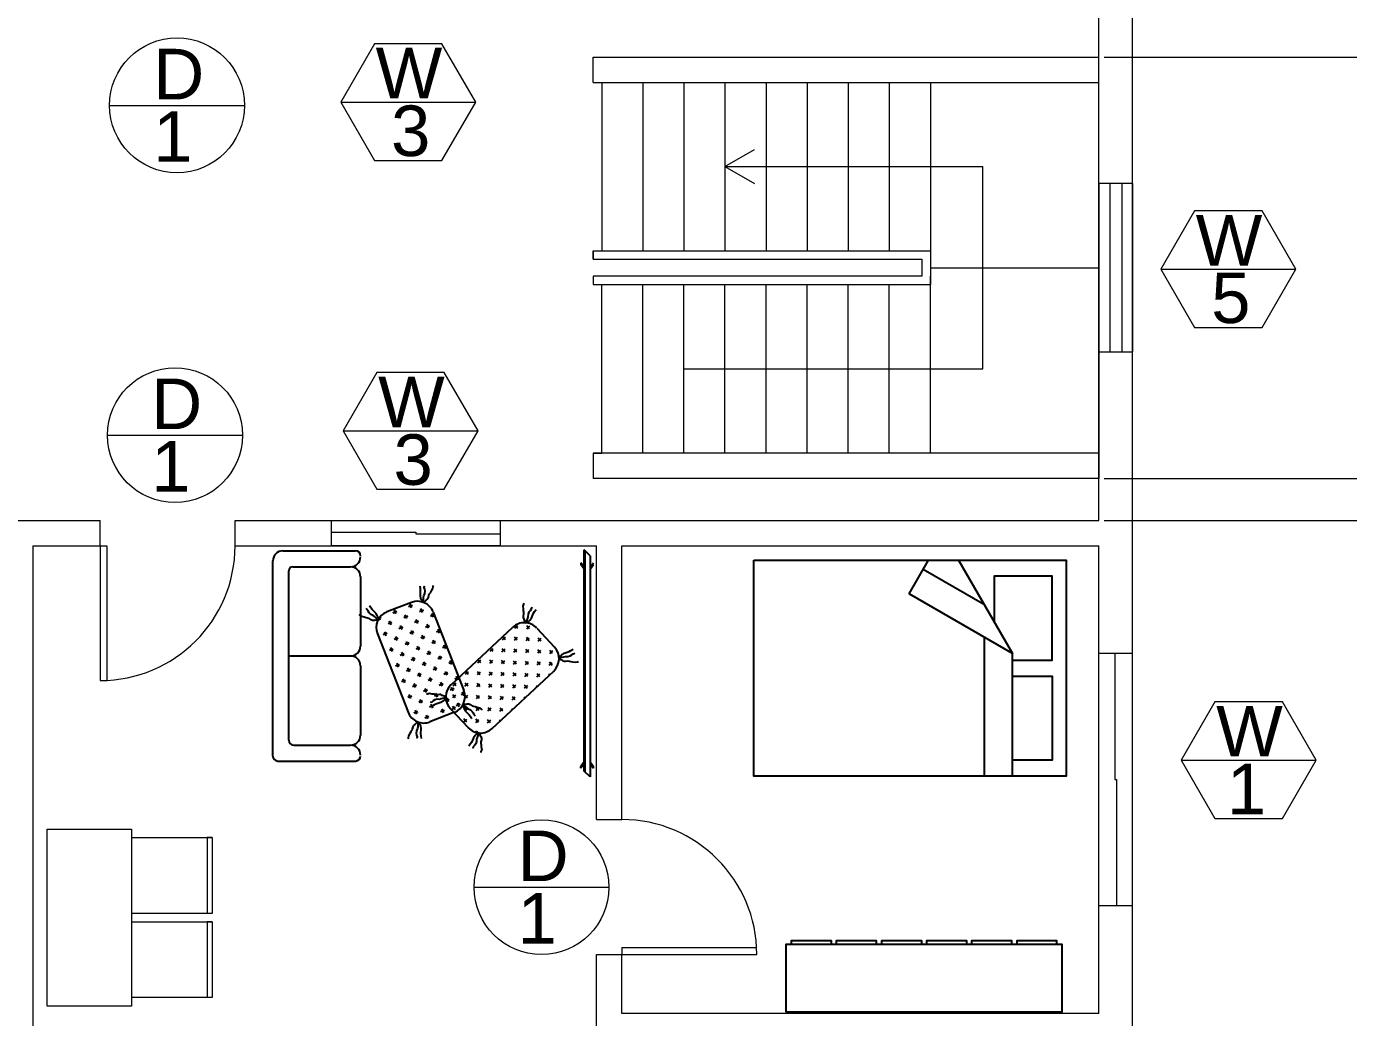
# Model space of a CAD drawing. Header units: millimetres. Extents: x 2391 to 3323, y 1596 to 2537.
# Drawn here: x 2878.24 to 2893.93, y 2475.82 to 2487.58 of the extents above; entities that cross this region are included whole.
import ezdxf

# ---------------------------------------------------------------- set-up
doc = ezdxf.new("R2010")
doc.units = ezdxf.units.MM
for name, color, linetype in [('dimensions', 203, 'Continuous'), ('doors', 31, 'Continuous'), ('doors and windows schedule', 11, 'Continuous'), ('exterior wall', 140, 'Continuous'), ('furnitures', 40, 'Continuous'), ('interior wall', 191, 'Continuous'), ('stairs', 123, 'Continuous'), ('windows', 241, 'Continuous')]:
    doc.layers.add(name, color=color, linetype=linetype)
doc.styles.get("Standard").update_dxf_attribs({"font": 'arial.ttf'})

msp = doc.modelspace()

# ---------------------------------------------------------------- linework, layer by layer
at = {"color": 0, "linetype": 'ByBlock'}
for p, q in [((2881.283, 2481.357), (2882.146, 2481.357)), ((2881.165, 2478.922), (2881.165, 2481.239)), ((2881.354, 2479.111), (2881.354, 2481.121)), ((2881.401, 2481.168), (2882.086, 2481.168)), ((2882.205, 2481.05), (2882.205, 2480.228)), ((2882.915, 2480.912), (2882.911, 2480.94)), ((2882.918, 2480.886), (2882.915, 2480.912)), ((2882.916, 2480.825), (2882.918, 2480.886)), ((2882.921, 2480.793), (2882.916, 2480.825)), ((2882.95, 2480.771), (2882.953, 2480.806)), ((2882.953, 2480.806), (2882.956, 2480.824)), ((2882.956, 2480.824), (2882.969, 2480.852)), ((2882.961, 2480.923), (2882.963, 2480.944)), ((2882.966, 2480.901), (2882.961, 2480.923)), ((2882.963, 2480.944), (2882.963, 2480.944)), ((2882.971, 2480.88), (2882.966, 2480.901)), ((2882.969, 2480.852), (2882.971, 2480.88)), ((2883.003, 2480.788), (2883.011, 2480.805)), ((2883.011, 2480.805), (2883.017, 2480.831)), ((2883.017, 2480.831), (2883.024, 2480.847)), ((2883.024, 2480.847), (2883.035, 2480.861)), ((2883.035, 2480.861), (2883.047, 2480.883)), ((2883.047, 2480.883), (2883.064, 2480.909)), ((2883.064, 2480.909), (2883.067, 2480.934)), ((2883.067, 2480.934), (2883.07, 2480.945)), ((2882.27, 2480.673), (2882.27, 2480.673)), ((2882.285, 2480.659), (2882.27, 2480.673)), ((2882.296, 2480.64), (2882.285, 2480.659)), ((2882.327, 2480.682), (2882.311, 2480.706)), ((2882.342, 2480.661), (2882.327, 2480.682)), ((2882.385, 2480.617), (2882.342, 2480.661)), ((2882.808, 2480.745), (2882.518, 2480.632)), ((2882.602, 2480.656), (2882.62, 2480.609)), ((2882.774, 2480.696), (2882.82, 2480.714)), ((2882.788, 2480.729), (2882.806, 2480.682)), ((2882.903, 2480.639), (2882.95, 2480.658)), ((2882.917, 2480.672), (2882.936, 2480.625)), ((2882.928, 2480.776), (2882.921, 2480.793)), ((2882.956, 2480.744), (2882.928, 2480.776)), ((2882.956, 2480.744), (2882.95, 2480.771)), ((2882.956, 2480.744), (2882.978, 2480.768)), ((2882.978, 2480.768), (2882.988, 2480.776)), ((2882.988, 2480.776), (2883.003, 2480.788)), ((2884.136, 2480.7), (2884.143, 2480.724)), ((2884.139, 2480.669), (2884.136, 2480.7)), ((2884.14, 2480.644), (2884.139, 2480.669)), ((2884.143, 2480.724), (2884.146, 2480.735)), ((2884.206, 2480.633), (2884.22, 2480.65)), ((2884.22, 2480.65), (2884.234, 2480.668)), ((2884.234, 2480.668), (2884.241, 2480.687)), ((2884.241, 2480.687), (2884.241, 2480.687)), ((2884.27, 2480.638), (2884.287, 2480.661)), ((2882.2, 2480.595), (2882.19, 2480.602)), ((2882.219, 2480.579), (2882.2, 2480.595)), ((2882.249, 2480.571), (2882.219, 2480.579)), ((2882.272, 2480.563), (2882.249, 2480.571)), ((2882.29, 2480.56), (2882.272, 2480.563)), ((2882.307, 2480.553), (2882.29, 2480.56)), ((2882.307, 2480.62), (2882.296, 2480.64)), ((2882.328, 2480.602), (2882.307, 2480.62)), ((2882.329, 2480.538), (2882.307, 2480.553)), ((2882.356, 2480.589), (2882.328, 2480.602)), ((2882.345, 2480.531), (2882.329, 2480.538)), ((2882.365, 2480.532), (2882.345, 2480.531)), ((2882.371, 2480.578), (2882.356, 2480.589)), ((2882.378, 2480.534), (2882.365, 2480.532)), ((2882.396, 2480.555), (2882.371, 2480.578)), ((2882.41, 2480.531), (2882.378, 2480.534)), ((2882.403, 2480.591), (2882.385, 2480.617)), ((2882.41, 2480.531), (2882.396, 2480.555)), ((2882.409, 2480.573), (2882.403, 2480.591)), ((2882.41, 2480.531), (2882.409, 2480.573)), ((2882.425, 2480.557), (2882.434, 2480.536)), ((2882.428, 2480.561), (2882.448, 2480.569)), ((2882.531, 2480.494), (2882.577, 2480.512)), ((2882.545, 2480.526), (2882.563, 2480.48)), ((2882.587, 2480.623), (2882.634, 2480.642)), ((2882.717, 2480.567), (2882.764, 2480.585)), ((2882.731, 2480.599), (2882.749, 2480.553)), ((2882.846, 2480.51), (2882.893, 2480.528)), ((2882.861, 2480.542), (2882.879, 2480.496)), ((2883.033, 2480.583), (2883.079, 2480.601)), ((2883.047, 2480.615), (2883.065, 2480.569)), ((2883.067, 2480.631), (2883.431, 2479.7)), ((2884.137, 2480.565), (2884.138, 2480.583)), ((2884.146, 2480.547), (2884.137, 2480.565)), ((2884.138, 2480.583), (2884.143, 2480.609)), ((2884.144, 2480.627), (2884.14, 2480.644)), ((2884.143, 2480.609), (2884.144, 2480.627)), ((2884.152, 2480.536), (2884.146, 2480.547)), ((2884.161, 2480.504), (2884.152, 2480.536)), ((2884.161, 2480.504), (2884.178, 2480.526)), ((2884.161, 2480.504), (2884.2, 2480.521)), ((2884.178, 2480.526), (2884.19, 2480.559)), ((2884.19, 2480.559), (2884.195, 2480.576)), ((2884.195, 2480.576), (2884.196, 2480.607)), ((2884.196, 2480.607), (2884.206, 2480.633)), ((2884.2, 2480.521), (2884.214, 2480.534)), ((2884.214, 2480.534), (2884.232, 2480.559)), ((2884.232, 2480.559), (2884.256, 2480.616)), ((2884.256, 2480.616), (2884.27, 2480.638)), ((2882.405, 2480.373), (2882.769, 2479.441)), ((2882.474, 2480.364), (2882.52, 2480.383)), ((2882.488, 2480.397), (2882.506, 2480.35)), ((2882.618, 2480.34), (2882.636, 2480.293)), ((2882.66, 2480.437), (2882.707, 2480.455)), ((2882.674, 2480.47), (2882.693, 2480.423)), ((2882.79, 2480.38), (2882.836, 2480.399)), ((2882.804, 2480.413), (2882.822, 2480.366)), ((2882.919, 2480.324), (2882.966, 2480.342)), ((2882.933, 2480.356), (2882.952, 2480.309)), ((2882.976, 2480.453), (2883.023, 2480.471)), ((2882.99, 2480.486), (2883.008, 2480.439)), ((2883.106, 2480.396), (2883.152, 2480.415)), ((2883.12, 2480.429), (2883.138, 2480.382)), ((2883.28, 2479.769), (2884.012, 2480.451)), ((2883.888, 2480.302), (2883.925, 2480.336)), ((2883.924, 2480.301), (2883.89, 2480.337)), ((2884.034, 2480.438), (2884.071, 2480.472)), ((2884.07, 2480.437), (2884.038, 2480.471)), ((2884.176, 2480.433), (2884.212, 2480.467)), ((2884.211, 2480.432), (2884.177, 2480.468)), ((2884.295, 2480.441), (2884.507, 2480.213)), ((2882.453, 2480.249), (2882.464, 2480.253)), ((2882.547, 2480.178), (2882.593, 2480.196)), ((2882.561, 2480.21), (2882.579, 2480.164)), ((2882.603, 2480.308), (2882.65, 2480.326)), ((2882.733, 2480.251), (2882.78, 2480.269)), ((2882.747, 2480.283), (2882.765, 2480.237)), ((2882.863, 2480.194), (2882.909, 2480.212)), ((2882.877, 2480.227), (2882.895, 2480.18)), ((2883.049, 2480.267), (2883.095, 2480.285)), ((2883.063, 2480.299), (2883.081, 2480.253)), ((2883.178, 2480.21), (2883.225, 2480.228)), ((2883.193, 2480.243), (2883.211, 2480.196)), ((2883.742, 2480.165), (2883.778, 2480.199)), ((2883.777, 2480.164), (2883.743, 2480.201)), ((2883.883, 2480.16), (2883.92, 2480.195)), ((2883.919, 2480.159), (2883.884, 2480.196)), ((2884.025, 2480.155), (2884.061, 2480.19)), ((2884.06, 2480.154), (2884.026, 2480.191)), ((2884.03, 2480.297), (2884.066, 2480.331)), ((2884.065, 2480.296), (2884.031, 2480.332)), ((2884.166, 2480.15), (2884.202, 2480.185)), ((2884.201, 2480.149), (2884.167, 2480.186)), ((2884.171, 2480.292), (2884.207, 2480.326)), ((2884.206, 2480.291), (2884.172, 2480.327)), ((2884.307, 2480.146), (2884.344, 2480.18)), ((2884.343, 2480.144), (2884.308, 2480.181)), ((2884.312, 2480.287), (2884.349, 2480.321)), ((2884.348, 2480.286), (2884.313, 2480.322)), ((2884.701, 2480.176), (2884.726, 2480.19)), ((2881.354, 2480.11), (2882.086, 2480.11)), ((2882.526, 2480.063), (2882.537, 2480.067)), ((2882.634, 2480.024), (2882.652, 2479.978)), ((2882.676, 2480.121), (2882.723, 2480.14)), ((2882.69, 2480.154), (2882.709, 2480.107)), ((2882.806, 2480.065), (2882.852, 2480.083)), ((2882.82, 2480.097), (2882.838, 2480.05)), ((2882.935, 2480.008), (2882.982, 2480.026)), ((2882.95, 2480.04), (2882.968, 2479.994)), ((2882.992, 2480.137), (2883.039, 2480.156)), ((2883.006, 2480.17), (2883.024, 2480.123)), ((2883.122, 2480.081), (2883.168, 2480.099)), ((2883.136, 2480.113), (2883.154, 2480.066)), ((2883.251, 2480.024), (2883.297, 2480.042)), ((2883.265, 2480.056), (2883.284, 2480.01)), ((2883.596, 2480.029), (2883.632, 2480.063)), ((2883.631, 2480.028), (2883.597, 2480.064)), ((2883.737, 2480.024), (2883.773, 2480.058)), ((2883.772, 2480.023), (2883.738, 2480.059)), ((2883.878, 2480.019), (2883.915, 2480.053)), ((2883.914, 2480.018), (2883.879, 2480.054)), ((2884.02, 2480.014), (2884.056, 2480.048)), ((2884.055, 2480.013), (2884.021, 2480.049)), ((2884.161, 2480.009), (2884.197, 2480.043)), ((2884.196, 2480.008), (2884.162, 2480.044)), ((2884.302, 2480.004), (2884.339, 2480.038)), ((2884.338, 2480.003), (2884.303, 2480.04)), ((2884.444, 2479.999), (2884.48, 2480.033)), ((2884.479, 2479.998), (2884.445, 2480.035)), ((2884.449, 2480.141), (2884.485, 2480.175)), ((2884.484, 2480.139), (2884.45, 2480.176)), ((2884.56, 2480.076), (2884.58, 2480.113)), ((2884.56, 2480.076), (2884.583, 2480.091)), ((2884.56, 2480.076), (2884.591, 2480.064)), ((2884.58, 2480.113), (2884.593, 2480.126)), ((2884.583, 2480.091), (2884.617, 2480.101)), ((2884.591, 2480.064), (2884.602, 2480.057)), ((2884.593, 2480.126), (2884.62, 2480.143)), ((2884.602, 2480.057), (2884.619, 2480.048)), ((2884.617, 2480.101), (2884.635, 2480.105)), ((2884.619, 2480.048), (2884.637, 2480.047)), ((2884.62, 2480.143), (2884.679, 2480.163)), ((2884.635, 2480.105), (2884.665, 2480.104)), ((2884.637, 2480.047), (2884.664, 2480.051)), ((2884.664, 2480.051), (2884.681, 2480.05)), ((2884.665, 2480.104), (2884.692, 2480.112)), ((2884.679, 2480.163), (2884.701, 2480.176)), ((2884.681, 2480.05), (2884.699, 2480.045)), ((2884.692, 2480.112), (2884.71, 2480.124)), ((2884.699, 2480.045), (2884.723, 2480.042)), ((2884.71, 2480.124), (2884.729, 2480.137)), ((2884.723, 2480.042), (2884.754, 2480.037)), ((2884.729, 2480.137), (2884.749, 2480.143)), ((2884.749, 2480.143), (2884.749, 2480.143)), ((2884.754, 2480.037), (2884.778, 2480.042)), ((2884.778, 2480.042), (2884.789, 2480.044)), ((2882.205, 2479.992), (2882.205, 2479.17)), ((2882.599, 2479.876), (2882.609, 2479.88)), ((2882.62, 2479.992), (2882.666, 2480.01)), ((2882.749, 2479.935), (2882.796, 2479.953)), ((2882.763, 2479.967), (2882.781, 2479.921)), ((2882.879, 2479.878), (2882.925, 2479.897)), ((2882.893, 2479.911), (2882.911, 2479.864)), ((2883.065, 2479.951), (2883.111, 2479.969)), ((2883.079, 2479.983), (2883.097, 2479.937)), ((2883.194, 2479.894), (2883.241, 2479.913)), ((2883.209, 2479.927), (2883.227, 2479.88)), ((2883.338, 2479.87), (2883.356, 2479.823)), ((2883.449, 2479.893), (2883.486, 2479.927)), ((2883.485, 2479.891), (2883.451, 2479.928)), ((2883.591, 2479.888), (2883.627, 2479.922)), ((2883.626, 2479.886), (2883.592, 2479.923)), ((2883.732, 2479.883), (2883.769, 2479.917)), ((2883.767, 2479.881), (2883.733, 2479.918)), ((2883.765, 2479.249), (2884.497, 2479.931)), ((2883.873, 2479.878), (2883.91, 2479.912)), ((2883.909, 2479.877), (2883.875, 2479.913)), ((2884.015, 2479.873), (2884.051, 2479.907)), ((2884.05, 2479.872), (2884.016, 2479.908)), ((2884.156, 2479.868), (2884.193, 2479.902)), ((2884.191, 2479.867), (2884.157, 2479.903)), ((2884.297, 2479.863), (2884.334, 2479.897)), ((2884.333, 2479.862), (2884.299, 2479.898)), ((2884.448, 2479.885), (2884.44, 2479.893)), ((2882.692, 2479.806), (2882.739, 2479.824)), ((2882.706, 2479.838), (2882.725, 2479.791)), ((2882.822, 2479.749), (2882.868, 2479.767)), ((2882.836, 2479.781), (2882.854, 2479.735)), ((2882.951, 2479.692), (2882.998, 2479.71)), ((2882.966, 2479.724), (2882.984, 2479.678)), ((2883.008, 2479.822), (2883.055, 2479.84)), ((2883.022, 2479.854), (2883.04, 2479.807)), ((2883.138, 2479.765), (2883.184, 2479.783)), ((2883.152, 2479.797), (2883.17, 2479.751)), ((2883.267, 2479.708), (2883.314, 2479.726)), ((2883.281, 2479.74), (2883.3, 2479.694)), ((2883.303, 2479.756), (2883.34, 2479.79)), ((2883.338, 2479.755), (2883.304, 2479.791)), ((2883.324, 2479.838), (2883.37, 2479.856)), ((2883.444, 2479.751), (2883.481, 2479.785)), ((2883.48, 2479.75), (2883.446, 2479.787)), ((2883.586, 2479.746), (2883.622, 2479.78)), ((2883.621, 2479.745), (2883.587, 2479.782)), ((2883.727, 2479.741), (2883.764, 2479.775)), ((2883.762, 2479.74), (2883.728, 2479.777)), ((2883.868, 2479.736), (2883.905, 2479.771)), ((2883.904, 2479.735), (2883.87, 2479.772)), ((2884.01, 2479.731), (2884.046, 2479.766)), ((2884.045, 2479.73), (2884.011, 2479.767)), ((2884.151, 2479.726), (2884.188, 2479.761)), ((2884.186, 2479.725), (2884.152, 2479.762)), ((2884.301, 2479.749), (2884.294, 2479.757)), ((2882.671, 2479.69), (2882.682, 2479.694)), ((2882.765, 2479.619), (2882.812, 2479.637)), ((2882.779, 2479.652), (2882.797, 2479.605)), ((2882.895, 2479.562), (2882.941, 2479.581)), ((2882.909, 2479.595), (2882.927, 2479.548)), ((2882.999, 2479.657), (2882.988, 2479.656)), ((2883.024, 2479.663), (2882.999, 2479.657)), ((2883.054, 2479.658), (2883.024, 2479.663)), ((2883.049, 2479.563), (2883.029, 2479.557)), ((2883.029, 2479.557), (2883.029, 2479.557)), ((2883.067, 2479.576), (2883.049, 2479.563)), ((2883.078, 2479.655), (2883.054, 2479.658)), ((2883.085, 2479.588), (2883.067, 2479.576)), ((2883.096, 2479.65), (2883.078, 2479.655)), ((2883.081, 2479.635), (2883.127, 2479.653)), ((2883.112, 2479.596), (2883.085, 2479.588)), ((2883.095, 2479.668), (2883.113, 2479.621)), ((2883.114, 2479.649), (2883.096, 2479.65)), ((2883.157, 2479.557), (2883.099, 2479.537)), ((2883.143, 2479.595), (2883.112, 2479.596)), ((2883.14, 2479.653), (2883.114, 2479.649)), ((2883.158, 2479.652), (2883.14, 2479.653)), ((2883.16, 2479.599), (2883.143, 2479.595)), ((2883.184, 2479.574), (2883.157, 2479.557)), ((2883.175, 2479.642), (2883.158, 2479.652)), ((2883.194, 2479.609), (2883.16, 2479.599)), ((2883.186, 2479.635), (2883.175, 2479.642)), ((2883.198, 2479.586), (2883.184, 2479.574)), ((2883.217, 2479.624), (2883.186, 2479.635)), ((2883.217, 2479.624), (2883.194, 2479.609)), ((2883.217, 2479.624), (2883.198, 2479.586)), ((2883.21, 2479.579), (2883.257, 2479.597)), ((2883.225, 2479.611), (2883.243, 2479.564)), ((2883.298, 2479.615), (2883.335, 2479.649)), ((2883.333, 2479.614), (2883.299, 2479.65)), ((2883.354, 2479.554), (2883.372, 2479.508)), ((2883.397, 2479.651), (2883.441, 2479.668)), ((2883.411, 2479.684), (2883.429, 2479.637)), ((2883.439, 2479.61), (2883.476, 2479.644)), ((2883.475, 2479.609), (2883.441, 2479.645)), ((2883.581, 2479.605), (2883.617, 2479.639)), ((2883.616, 2479.604), (2883.582, 2479.64)), ((2883.722, 2479.6), (2883.759, 2479.634)), ((2883.757, 2479.599), (2883.723, 2479.635)), ((2883.863, 2479.595), (2883.9, 2479.629)), ((2883.899, 2479.594), (2883.865, 2479.63)), ((2884.005, 2479.59), (2884.041, 2479.624)), ((2884.04, 2479.589), (2884.006, 2479.625)), ((2884.155, 2479.612), (2884.147, 2479.62)), ((2882.744, 2479.504), (2882.755, 2479.508)), ((2882.838, 2479.433), (2882.884, 2479.451)), ((2882.852, 2479.465), (2882.87, 2479.419)), ((2882.967, 2479.376), (2883.014, 2479.394)), ((2882.982, 2479.409), (2883, 2479.362)), ((2883.024, 2479.506), (2883.071, 2479.524)), ((2883.318, 2479.441), (2883.028, 2479.328)), ((2883.038, 2479.538), (2883.057, 2479.492)), ((2883.076, 2479.524), (2883.051, 2479.51)), ((2883.099, 2479.537), (2883.076, 2479.524)), ((2883.154, 2479.449), (2883.2, 2479.467)), ((2883.168, 2479.481), (2883.186, 2479.435)), ((2883.27, 2479.486), (2883.483, 2479.259)), ((2883.293, 2479.474), (2883.33, 2479.508)), ((2883.328, 2479.472), (2883.294, 2479.509)), ((2883.34, 2479.522), (2883.387, 2479.54)), ((2883.426, 2479.541), (2883.458, 2479.539)), ((2883.426, 2479.541), (2883.44, 2479.518)), ((2883.426, 2479.541), (2883.427, 2479.499)), ((2883.427, 2479.499), (2883.433, 2479.482)), ((2883.433, 2479.482), (2883.451, 2479.455)), ((2883.434, 2479.469), (2883.471, 2479.503)), ((2883.47, 2479.467), (2883.436, 2479.504)), ((2883.44, 2479.518), (2883.465, 2479.494)), ((2883.451, 2479.455), (2883.494, 2479.412)), ((2883.458, 2479.539), (2883.471, 2479.54)), ((2883.465, 2479.494), (2883.48, 2479.483)), ((2883.471, 2479.54), (2883.491, 2479.541)), ((2883.48, 2479.483), (2883.508, 2479.471)), ((2883.491, 2479.541), (2883.507, 2479.534)), ((2883.494, 2479.412), (2883.509, 2479.391)), ((2883.507, 2479.534), (2883.529, 2479.519)), ((2883.508, 2479.471), (2883.529, 2479.452)), ((2883.529, 2479.519), (2883.546, 2479.512)), ((2883.529, 2479.452), (2883.54, 2479.433)), ((2883.54, 2479.433), (2883.551, 2479.414)), ((2883.546, 2479.512), (2883.564, 2479.509)), ((2883.551, 2479.414), (2883.566, 2479.4)), ((2883.564, 2479.509), (2883.587, 2479.502)), ((2883.566, 2479.4), (2883.566, 2479.4)), ((2883.576, 2479.464), (2883.612, 2479.498)), ((2883.611, 2479.462), (2883.577, 2479.499)), ((2883.587, 2479.502), (2883.617, 2479.493)), ((2883.617, 2479.493), (2883.636, 2479.477)), ((2883.636, 2479.477), (2883.646, 2479.471)), ((2883.717, 2479.459), (2883.754, 2479.493)), ((2883.752, 2479.457), (2883.718, 2479.494)), ((2883.858, 2479.454), (2883.895, 2479.488)), ((2883.894, 2479.453), (2883.86, 2479.489)), ((2884.009, 2479.476), (2884.001, 2479.484)), ((2882.819, 2479.242), (2882.812, 2479.226)), ((2882.825, 2479.268), (2882.819, 2479.242)), ((2882.833, 2479.284), (2882.825, 2479.268)), ((2882.848, 2479.297), (2882.833, 2479.284)), ((2882.858, 2479.304), (2882.848, 2479.297)), ((2882.88, 2479.328), (2882.858, 2479.304)), ((2882.88, 2479.249), (2882.867, 2479.22)), ((2882.88, 2479.328), (2882.908, 2479.297)), ((2882.88, 2479.328), (2882.886, 2479.302)), ((2882.883, 2479.267), (2882.88, 2479.249)), ((2882.886, 2479.302), (2882.883, 2479.267)), ((2882.908, 2479.297), (2882.915, 2479.279)), ((2882.915, 2479.279), (2882.92, 2479.248)), ((2882.92, 2479.248), (2882.918, 2479.186)), ((2883.429, 2479.327), (2883.466, 2479.361)), ((2883.465, 2479.326), (2883.431, 2479.363)), ((2883.509, 2479.391), (2883.525, 2479.367)), ((2883.571, 2479.322), (2883.607, 2479.356)), ((2883.606, 2479.321), (2883.572, 2479.358)), ((2883.712, 2479.317), (2883.749, 2479.351)), ((2883.747, 2479.316), (2883.713, 2479.353)), ((2883.862, 2479.339), (2883.855, 2479.348)), ((2882.769, 2479.138), (2882.766, 2479.127)), ((2882.772, 2479.163), (2882.769, 2479.138)), ((2882.789, 2479.19), (2882.772, 2479.163)), ((2882.801, 2479.211), (2882.789, 2479.19)), ((2882.812, 2479.226), (2882.801, 2479.211)), ((2882.867, 2479.22), (2882.865, 2479.193)), ((2882.865, 2479.193), (2882.87, 2479.171)), ((2882.87, 2479.171), (2882.875, 2479.15)), ((2882.875, 2479.15), (2882.873, 2479.129)), ((2882.873, 2479.129), (2882.873, 2479.129)), ((2882.918, 2479.186), (2882.921, 2479.161)), ((2882.921, 2479.161), (2882.925, 2479.132)), ((2883.521, 2479.084), (2883.507, 2479.062)), ((2883.545, 2479.14), (2883.521, 2479.084)), ((2883.564, 2479.166), (2883.545, 2479.14)), ((2883.577, 2479.179), (2883.564, 2479.166)), ((2883.581, 2479.201), (2883.567, 2479.216)), ((2883.581, 2479.093), (2883.571, 2479.067)), ((2883.616, 2479.196), (2883.577, 2479.179)), ((2883.582, 2479.124), (2883.581, 2479.093)), ((2883.587, 2479.141), (2883.582, 2479.124)), ((2883.586, 2479.2), (2883.602, 2479.215)), ((2883.599, 2479.174), (2883.587, 2479.141)), ((2883.616, 2479.196), (2883.599, 2479.174)), ((2883.616, 2479.196), (2883.625, 2479.164)), ((2883.625, 2479.164), (2883.632, 2479.153)), ((2883.632, 2479.153), (2883.64, 2479.135)), ((2883.634, 2479.091), (2883.633, 2479.073)), ((2883.639, 2479.117), (2883.634, 2479.091)), ((2883.64, 2479.135), (2883.639, 2479.117)), ((2881.413, 2479.051), (2882.086, 2479.051)), ((2883.507, 2479.062), (2883.49, 2479.038)), ((2883.543, 2479.032), (2883.536, 2479.013)), ((2883.536, 2479.013), (2883.536, 2479.013)), ((2883.557, 2479.049), (2883.543, 2479.032)), ((2883.571, 2479.067), (2883.557, 2479.049)), ((2883.634, 2478.976), (2883.632, 2478.965)), ((2883.633, 2479.073), (2883.637, 2479.055)), ((2883.642, 2479), (2883.634, 2478.976)), ((2883.637, 2479.055), (2883.638, 2479.031)), ((2883.638, 2479.031), (2883.642, 2479)), ((2881.224, 2478.862), (2882.146, 2478.862))]:
    msp.add_line(p, q, dxfattribs=at)
at = {"linetype": 'Continuous'}
for p, q in [((2888.714, 2480.848), (2888.945, 2481.248)), ((2889.607, 2480.716), (2888.88, 2481.136)), ((2889.3, 2481.248), (2889.939, 2480.14)), ((2889.939, 2480.14), (2888.714, 2480.848)), ((2889.607, 2478.683), (2889.607, 2480.332)), ((2889.939, 2478.683), (2889.939, 2480.14))]:
    msp.add_line(p, q, dxfattribs=at)
for points in [[(2886.873, 2481.248), (2890.578, 2481.248), (2890.578, 2478.683), (2886.873, 2478.683)], [(2887.256, 2475.881), (2887.256, 2476.691), (2890.527, 2476.691), (2890.527, 2475.881)]]:
    msp.add_lwpolyline(points, close=True, dxfattribs=at)
for points in [[(2889.939, 2480.06), (2890.411, 2480.06), (2890.411, 2481.058), (2889.723, 2481.058), (2889.723, 2480.516)], [(2889.939, 2479.87), (2890.411, 2479.87), (2890.411, 2478.873), (2889.939, 2478.873)], [(2887.319, 2476.691), (2887.319, 2476.732), (2887.789, 2476.732), (2887.789, 2476.691)], [(2887.854, 2476.691), (2887.854, 2476.732), (2888.324, 2476.732), (2888.324, 2476.691)], [(2888.389, 2476.691), (2888.389, 2476.732), (2888.859, 2476.732), (2888.859, 2476.691)], [(2888.924, 2476.691), (2888.924, 2476.732), (2889.394, 2476.732), (2889.394, 2476.691)], [(2889.459, 2476.691), (2889.459, 2476.732), (2889.929, 2476.732), (2889.929, 2476.691)], [(2889.994, 2476.691), (2889.994, 2476.732), (2890.464, 2476.732), (2890.464, 2476.691)]]:
    msp.add_lwpolyline(points, dxfattribs=at)
at = {"color": 0, "linetype": 'ByBlock'}
for centre, radius, start, end in [((2881.283, 2481.239), 0.118, 90, 180), ((2882.086, 2481.286), 0.118, 270, 0), ((2882.146, 2481.298), 0.0591, 0, 90), ((2881.401, 2481.121), 0.0472, 90, 180), ((2882.086, 2481.05), 0.118, 0, 90), ((2882.881, 2480.559), 0.2, 21.3424, 111.3424), ((2882.591, 2480.445), 0.2, 111.3424, 201.3424), ((2884.148, 2480.305), 0.2, 42.9873, 132.9873), ((2882.086, 2480.228), 0.118, 270, 0), ((2884.36, 2480.077), 0.2, 312.9873, 42.9873), ((2882.086, 2479.992), 0.118, 0, 90), ((2883.417, 2479.623), 0.2, 132.9873, 222.9873), ((2883.245, 2479.627), 0.2, 291.3424, 21.3424), ((2882.955, 2479.514), 0.2, 201.3424, 291.3424), ((2883.629, 2479.395), 0.2, 222.9873, 312.9873), ((2881.413, 2479.111), 0.0591, 180, 270), ((2882.086, 2479.17), 0.118, 270, 0), ((2882.086, 2478.933), 0.118, 0, 90), ((2881.224, 2478.922), 0.0591, 180, 270), ((2882.146, 2478.922), 0.0591, 270, 0)]:
    msp.add_arc(centre, radius, start, end, dxfattribs=at)
at = {"layer": 'dimensions', "lineweight": 13}
for p, q in [((2891.028, 2487.218), (2894.755, 2487.218)), ((2888.966, 2484.718), (2890.966, 2484.718)), ((2891.028, 2482.218), (2894.755, 2482.218)), ((2891.028, 2481.718), (2894.754, 2481.718))]:
    msp.add_line(p, q, dxfattribs=at)
at = {"layer": 'doors', "lineweight": 13}
for p, q in [((2879.116, 2481.418), (2879.116, 2479.818)), ((2879.116, 2481.418), (2879.196, 2481.418)), ((2879.196, 2481.418), (2879.196, 2479.82)), ((2885.306, 2476.648), (2886.904, 2476.648)), ((2885.306, 2476.648), (2885.306, 2476.568)), ((2885.306, 2476.568), (2886.906, 2476.568))]:
    msp.add_line(p, q, dxfattribs=at)
for centre, start, end in [((2879.116, 2481.418), 270, 0), ((2885.306, 2476.568), 0, 90)]:
    msp.add_arc(centre, 1.6, start, end, dxfattribs=at)
at = {"layer": 'doors and windows schedule', "lineweight": 13}
for p, q in [((2882.371, 2487.376), (2881.971, 2486.683)), ((2883.171, 2487.376), (2882.371, 2487.376)), ((2883.571, 2486.683), (2883.171, 2487.376)), ((2879.227, 2486.645), (2880.827, 2486.645)), ((2881.971, 2486.683), (2883.571, 2486.683)), ((2881.971, 2486.683), (2882.371, 2485.991)), ((2883.171, 2485.991), (2883.571, 2486.683)), ((2882.371, 2485.991), (2883.171, 2485.991)), ((2892.101, 2485.392), (2891.701, 2484.7)), ((2892.901, 2485.392), (2892.101, 2485.392)), ((2893.301, 2484.7), (2892.901, 2485.392)), ((2891.701, 2484.7), (2893.301, 2484.7)), ((2891.701, 2484.7), (2892.101, 2484.007)), ((2892.901, 2484.007), (2893.301, 2484.7)), ((2892.101, 2484.007), (2892.901, 2484.007)), ((2882.399, 2483.474), (2881.999, 2482.781)), ((2883.199, 2483.474), (2882.399, 2483.474)), ((2883.599, 2482.781), (2883.199, 2483.474)), ((2879.203, 2482.731), (2880.803, 2482.731)), ((2881.999, 2482.781), (2883.599, 2482.781)), ((2881.999, 2482.781), (2882.399, 2482.088)), ((2883.199, 2482.088), (2883.599, 2482.781)), ((2882.399, 2482.088), (2883.199, 2482.088)), ((2892.343, 2479.565), (2891.943, 2478.873)), ((2893.143, 2479.565), (2892.343, 2479.565)), ((2893.543, 2478.873), (2893.143, 2479.565)), ((2891.943, 2478.873), (2893.543, 2478.873)), ((2891.943, 2478.873), (2892.343, 2478.18)), ((2893.143, 2478.18), (2893.543, 2478.873)), ((2892.343, 2478.18), (2893.143, 2478.18)), ((2883.552, 2477.366), (2885.152, 2477.366))]:
    msp.add_line(p, q, dxfattribs=at)
for centre in [(2880.027, 2486.645), (2880.003, 2482.731), (2884.352, 2477.366)]:
    msp.add_circle(centre, 0.8, dxfattribs=at)
at = {"layer": 'exterior wall', "lineweight": 13}
for p, q in [((2891.366, 2469.718), (2891.366, 2499.718)), ((2890.966, 2481.718), (2890.966, 2487.718)), ((2890.966, 2475.868), (2890.966, 2481.418))]:
    msp.add_line(p, q, dxfattribs=at)
at = {"layer": 'furnitures'}
for p, q in [((2884.858, 2478.744), (2884.858, 2481.37)), ((2884.929, 2481.3), (2884.858, 2481.37)), ((2884.863, 2481.366), (2884.863, 2478.74)), ((2884.865, 2481.363), (2884.865, 2478.737)), ((2884.929, 2481.3), (2884.929, 2478.674)), ((2884.82, 2481.215), (2884.819, 2481.196)), ((2884.858, 2481.141), (2884.819, 2481.196)), ((2884.858, 2481.161), (2884.82, 2481.215)), ((2884.929, 2481.161), (2884.968, 2481.215)), ((2884.929, 2481.141), (2884.968, 2481.196)), ((2884.858, 2478.853), (2884.819, 2478.799)), ((2884.82, 2478.78), (2884.819, 2478.799)), ((2884.858, 2478.834), (2884.82, 2478.78)), ((2884.929, 2478.853), (2884.968, 2478.799)), ((2884.929, 2478.834), (2884.968, 2478.78)), ((2884.929, 2478.674), (2884.858, 2478.744))]:
    msp.add_line(p, q, dxfattribs=at)
at = {"layer": 'furnitures', "lineweight": 13}
for p, q in [((2884.968, 2478.799), (2884.968, 2478.78)), ((2878.486, 2475.955), (2878.486, 2478.055)), ((2878.486, 2478.055), (2879.486, 2478.055)), ((2879.486, 2478.055), (2879.486, 2475.955)), ((2879.486, 2477.955), (2880.446, 2477.955)), ((2880.446, 2477.955), (2880.386, 2477.955)), ((2880.386, 2477.955), (2880.386, 2477.055)), ((2880.446, 2477.955), (2880.446, 2477.055)), ((2880.446, 2477.055), (2879.486, 2477.055)), ((2879.486, 2477.055), (2879.486, 2476.955)), ((2879.486, 2476.955), (2880.446, 2476.955)), ((2880.446, 2476.955), (2880.386, 2476.955)), ((2880.386, 2476.955), (2880.386, 2476.055)), ((2880.446, 2476.955), (2880.446, 2476.055)), ((2879.486, 2475.955), (2878.486, 2475.955)), ((2880.446, 2476.055), (2879.486, 2476.055))]:
    msp.add_line(p, q, dxfattribs=at)
at = {"layer": 'interior wall', "lineweight": 13}
for p, q in [((2866.516, 2481.718), (2879.116, 2481.718)), ((2879.116, 2481.418), (2879.116, 2481.718)), ((2880.716, 2481.718), (2890.966, 2481.718)), ((2880.716, 2481.418), (2880.716, 2481.718)), ((2878.316, 2481.418), (2879.116, 2481.418)), ((2878.316, 2481.418), (2878.316, 2470.118)), ((2880.716, 2481.418), (2885.006, 2481.418)), ((2885.006, 2478.168), (2885.006, 2481.418)), ((2885.306, 2481.418), (2890.966, 2481.418)), ((2885.306, 2478.168), (2885.306, 2481.418)), ((2885.006, 2478.168), (2885.306, 2478.168)), ((2885.006, 2474.968), (2885.006, 2476.568)), ((2885.006, 2475.768), (2885.006, 2476.568)), ((2885.006, 2476.568), (2885.306, 2476.568)), ((2885.306, 2475.868), (2885.306, 2476.568)), ((2890.966, 2475.868), (2885.306, 2475.868))]:
    msp.add_line(p, q, dxfattribs=at)
at = {"layer": 'stairs', "lineweight": 13}
for p, q in [((2884.966, 2486.918), (2884.966, 2487.218)), ((2884.966, 2487.218), (2890.966, 2487.218)), ((2884.966, 2486.918), (2890.966, 2486.918)), ((2885.066, 2486.918), (2885.066, 2484.918)), ((2885.553, 2486.918), (2885.553, 2484.918)), ((2886.041, 2486.918), (2886.041, 2484.918)), ((2886.528, 2486.918), (2886.528, 2484.918)), ((2887.016, 2486.918), (2887.016, 2484.918)), ((2887.503, 2486.918), (2887.503, 2484.918)), ((2887.991, 2486.918), (2887.991, 2484.918)), ((2888.478, 2486.918), (2888.478, 2484.918)), ((2888.966, 2486.918), (2888.966, 2484.918)), ((2886.528, 2485.918), (2886.878, 2486.122)), ((2886.528, 2485.918), (2889.587, 2485.918)), ((2886.528, 2485.918), (2886.878, 2485.716)), ((2889.587, 2483.518), (2889.587, 2485.918)), ((2884.966, 2484.818), (2884.966, 2484.918)), ((2884.966, 2484.918), (2888.966, 2484.918)), ((2884.966, 2484.918), (2884.966, 2484.818)), ((2888.966, 2484.918), (2888.966, 2484.518)), ((2884.966, 2484.818), (2888.866, 2484.818)), ((2888.866, 2484.818), (2888.866, 2484.618)), ((2888.866, 2484.618), (2884.966, 2484.618)), ((2884.966, 2484.618), (2884.966, 2484.518)), ((2888.966, 2484.518), (2888.966, 2484.618)), ((2890.966, 2484.718), (2890.966, 2482.218)), ((2884.966, 2484.518), (2888.966, 2484.518)), ((2885.066, 2482.518), (2885.066, 2484.518)), ((2885.553, 2482.518), (2885.553, 2484.518)), ((2886.041, 2482.518), (2886.041, 2484.518)), ((2886.528, 2482.518), (2886.528, 2484.518)), ((2887.016, 2482.518), (2887.016, 2484.518)), ((2887.503, 2482.518), (2887.503, 2484.518)), ((2887.991, 2482.518), (2887.991, 2484.518)), ((2888.478, 2482.518), (2888.478, 2484.518)), ((2888.966, 2482.518), (2888.966, 2484.518)), ((2886.041, 2483.518), (2889.587, 2483.518)), ((2890.966, 2482.518), (2884.966, 2482.518)), ((2884.966, 2482.518), (2884.966, 2482.218)), ((2884.966, 2482.518), (2885.066, 2482.518)), ((2890.966, 2482.218), (2884.966, 2482.218))]:
    msp.add_line(p, q, dxfattribs=at)
at = {"layer": 'windows', "lineweight": 13}
for p, q in [((2891.366, 2485.718), (2890.966, 2485.718)), ((2890.966, 2485.718), (2890.966, 2483.718)), ((2891.096, 2485.718), (2891.096, 2483.718)), ((2891.236, 2485.718), (2891.236, 2483.718)), ((2891.366, 2485.718), (2891.366, 2483.718)), ((2890.966, 2483.718), (2891.366, 2483.718)), ((2881.861, 2481.418), (2881.861, 2481.718)), ((2881.861, 2481.718), (2883.861, 2481.718)), ((2883.861, 2481.718), (2883.861, 2481.418)), ((2881.861, 2481.578), (2882.861, 2481.578)), ((2882.861, 2481.578), (2882.861, 2481.558)), ((2882.861, 2481.558), (2883.861, 2481.558)), ((2883.861, 2481.418), (2881.861, 2481.418)), ((2890.966, 2477.143), (2890.966, 2480.143)), ((2890.966, 2480.143), (2891.366, 2480.143)), ((2891.156, 2480.143), (2891.156, 2478.643)), ((2891.366, 2477.143), (2891.366, 2480.143)), ((2891.156, 2478.643), (2891.176, 2478.643)), ((2891.176, 2478.643), (2891.176, 2477.143)), ((2891.366, 2477.143), (2890.966, 2477.143))]:
    msp.add_line(p, q, dxfattribs=at)

# ---------------------------------------------------------------- texts
at = {"layer": 'doors and windows schedule'}
for s, p in [('D', (2879.745, 2486.716)), ('W', (2882.384, 2486.728)), ('3', (2882.567, 2486.043)), ('1', (2879.745, 2485.975)), ('W', (2892.114, 2484.744)), ('5', (2892.298, 2484.061)), ('D', (2879.721, 2482.802)), ('W', (2882.413, 2482.825)), ('3', (2882.596, 2482.141)), ('1', (2879.721, 2482.061)), ('W', (2892.357, 2478.917)), ('1', (2892.484, 2478.232)), ('D', (2884.069, 2477.437)), ('1', (2884.069, 2476.696))]:
    msp.add_text(s, height=0.6, dxfattribs=at).set_placement(p)

doc.saveas('drawing.dxf')
